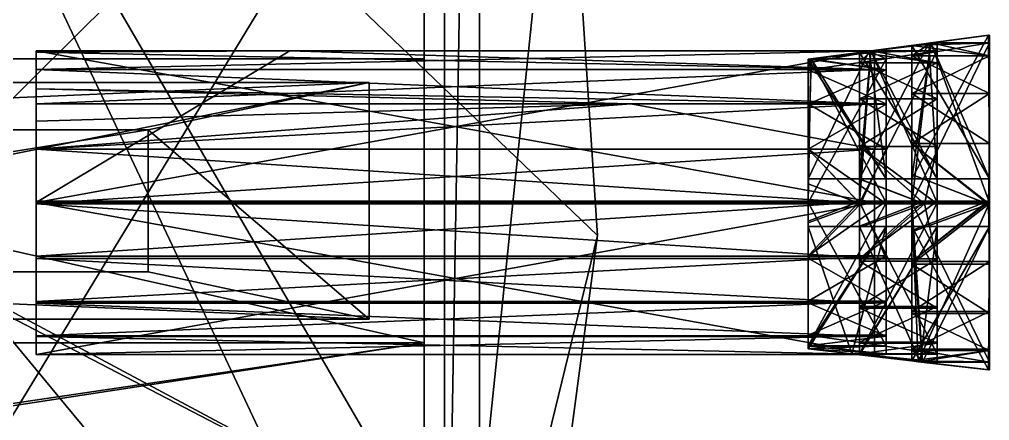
# Model space of a CAD drawing. Extents: x -240 to 248, y -440 to 383.
# Drawn here: x 82.2 to 248, y -70.6 to -2 of the extents above; entities that cross this region are included whole.
import ezdxf

# ---------------------------------------------------------------- set-up
doc = ezdxf.new("R2010")
doc.units = 0

msp = doc.modelspace()

# ---------------------------------------------------------------- meshes
at = {"layer": 'OBJECT015', "color": 50}
mesh = msp.add_polyface(dxfattribs=at)
corners = [(46.893066, -146.277588, 21.938965), (-82.489746, -146.277588, 21.938965), (-140.149902, -88.225952, 21.938965), (-140.149902, 31.658203, 21.938965), (-82.489746, 89.71167, 21.938965), (46.893066, 89.71167, 21.938965), (154.829834, 89.71167, -10.34082), (-40.299805, 89.71167, -10.34082), (-40.299805, -146.277588, -10.34082), (154.829834, -146.277588, -10.34082), (-140.149902, 31.658203, 10.12207), (-140.149902, -88.225952, 10.12207), (158.950195, 89.71167, -8.410645), (158.950195, 89.71167, 10.456543), (-82.489746, 89.71167, -1.694336), (-82.489746, -146.277588, -1.694336), (157.994141, -146.277588, 10.554688), (157.994141, -146.277588, -8.858398), (175.084717, 49.896973, 8.803223), (180.964355, -38.902466, 8.201172), (169.948242, -122.088745, 9.32959), (175.084473, 49.897583, -0.852539), (169.948242, -122.088745, -3.258789), (180.964355, -38.902466, 1.901367)]
mesh.append_faces([[corners[k] for k in face] for face in [(1, 5, 0), (7, 9, 6), (3, 11, 10), (6, 14, 7), (8, 17, 9), (2, 15, 11), (4, 10, 14), (11, 14, 10), (5, 16, 0), (18, 12, 21), (16, 22, 17), (20, 23, 22), (19, 21, 23), (9, 12, 6)]], dxfattribs={"vtx0": -1})
mesh.append_faces([[corners[k] for k in face] for face in [(1, 3, 4), (1, 4, 5), (6, 13, 5), (6, 5, 4), (6, 4, 14), (8, 1, 0), (8, 0, 16), (8, 16, 17), (11, 8, 7), (11, 7, 14), (5, 18, 19), (5, 19, 20), (5, 20, 16), (9, 22, 23), (9, 23, 21), (9, 21, 12)]], dxfattribs={"vtx0": -1, "vtx2": -1})
mesh.append_faces([[corners[k] for k in face] for face in [(1, 2, 3), (7, 8, 9), (3, 2, 11), (6, 12, 13), (8, 15, 1), (2, 1, 15), (4, 3, 10), (11, 15, 8), (5, 13, 18), (18, 13, 12), (16, 20, 22), (20, 19, 23), (19, 18, 21), (9, 17, 22)]], dxfattribs={"vtx2": -1})
at = {"layer": 'OBJECT023', "color": 50}
mesh = msp.add_polyface(dxfattribs=at)
corners = [(44.451904, 61.702515, 44.996094), (160.806641, 61.702515, 44.996094), (160.806641, -129.758301, 44.996094), (44.451904, -129.758301, 44.996094), (-34.16626, 63.752686, -3.423828), (-34.16626, -129.758301, -3.423828), (160.806641, -129.758301, -3.423828), (160.806641, 63.752686, -3.423828), (-34.166992, 63.752686, 21.938965), (-34.166992, -129.758301, 21.938965), (160.806641, 63.752686, 44.575684), (43.02002, 63.752686, 44.575684)]
mesh.append_faces([[corners[k] for k in face] for face in [(1, 3, 0), (5, 7, 4), (4, 9, 5), (6, 10, 7), (5, 2, 6), (0, 10, 1), (8, 3, 9), (7, 8, 4)]], dxfattribs={"vtx0": -1})
mesh.append_faces([[corners[k] for k in face] for face in [(6, 1, 10), (5, 3, 2), (8, 0, 3), (7, 11, 8)]], dxfattribs={"vtx0": -1, "vtx2": -1})
mesh.append_faces([[corners[k] for k in face] for face in [(1, 2, 3), (5, 6, 7), (4, 8, 9), (6, 2, 1), (5, 9, 3), (0, 11, 10), (8, 11, 0), (7, 10, 11)]], dxfattribs={"vtx2": -1})
at = {"layer": 'OBJECT024', "color": 50}
mesh = msp.add_polyface(dxfattribs=at)
corners = [(151.373291, -8.729492, 86.497559), (151.373291, -57.276001, 86.497559), (-65.61377, -57.276001, 86.497559), (-65.61377, -8.729492, 86.497559), (-60.191162, -89.640137, 3.493164), (151.373291, -89.640137, 3.493164), (151.373291, 23.634644, 3.493164), (-60.19043, 23.634644, 3.493164), (-65.61377, 23.279175, 3.493164), (-65.61377, -89.28479, 3.493164), (151.372559, -89.640137, 21.938965), (151.372559, 23.634644, 21.938965), (-60.19043, 23.634644, 21.938965), (-60.191162, -89.640137, 21.938965), (-65.61377, 23.279175, 22.647949), (-65.61377, -89.28479, 22.647949)]
mesh.append_faces([[corners[k] for k in face] for face in [(1, 3, 0), (5, 9, 4), (5, 11, 6), (6, 12, 7), (4, 10, 5), (7, 14, 8), (9, 13, 4), (8, 15, 9), (1, 15, 2), (11, 14, 12)]], dxfattribs={"vtx0": -1})
mesh.append_faces([[corners[k] for k in face] for face in [(5, 7, 8), (5, 8, 9), (5, 1, 0), (5, 0, 11), (8, 3, 2), (8, 2, 15), (1, 13, 15), (11, 3, 14)]], dxfattribs={"vtx0": -1, "vtx2": -1})
mesh.append_faces([[corners[k] for k in face] for face in [(1, 2, 3), (5, 6, 7), (5, 10, 1), (6, 11, 12), (4, 13, 10), (7, 12, 14), (9, 15, 13), (8, 14, 3), (1, 10, 13), (11, 0, 3)]], dxfattribs={"vtx2": -1})
at = {"layer": 'OBJECT038', "color": 50}
mesh = msp.add_polyface(dxfattribs=at)
corners = [(-46.745361, -20.866089, 93.415039), (104.20166, -20.866089, 93.415039), (104.20166, -45.139282, 93.415039), (-46.745361, -45.139282, 93.415039), (-59.323975, -12.775391, 79.581055), (-59.323975, -53.230347, 79.581055), (141.938477, -53.230347, 79.581055), (141.938477, -12.775391, 79.581055), (-59.324463, -12.775391, 86.497559), (-59.324463, -53.230347, 86.497559), (141.938477, -53.230347, 86.497559), (141.938477, -12.775391, 86.497559)]
mesh.append_faces([[corners[k] for k in face] for face in [(1, 3, 0), (5, 7, 4), (4, 9, 5), (6, 11, 7), (7, 8, 4), (5, 10, 6), (0, 11, 1), (3, 10, 9), (8, 3, 9), (1, 10, 2)]], dxfattribs={"vtx0": -1})
mesh.append_faces([[corners[k] for k in face] for face in [(1, 2, 3), (5, 6, 7), (4, 8, 9), (6, 10, 11), (7, 11, 8), (5, 9, 10), (0, 8, 11), (3, 2, 10), (8, 0, 3), (1, 11, 10)]], dxfattribs={"vtx2": -1})
at = {"layer": 'OBJECT065', "color": 50}
mesh = msp.add_polyface(dxfattribs=at)
corners = [(230.313477, -50.158203, 46.518066), (217.002197, -50.158203, 46.518066), (217.002197, -42.418091, 52.356934), (230.313477, -42.418091, 52.356934), (230.313477, -55.998535, 38.688477), (217.002197, -55.998535, 38.688477), (217.002197, -36.496582, 54.320801), (225.899902, -33.073364, 55.456055), (230.313477, -33.073364, 55.456055), (217.002197, -57.861694, 33.123535), (230.313477, -57.861694, 33.123535), (230.313477, -33.262329, 33.123535), (217.002197, -33.082886, 54.320801), (217.002197, -33.262329, 33.123535)]
mesh.append_faces([[corners[k] for k in face] for face in [(6, 12, 7)]])
mesh.append_faces([[corners[k] for k in face] for face in [(1, 3, 0), (5, 0, 4), (2, 8, 3), (5, 10, 9), (8, 13, 11), (4, 11, 10), (12, 9, 13), (13, 10, 11)]], dxfattribs={"vtx0": -1})
mesh.append_faces([[corners[k] for k in face] for face in [(2, 7, 8), (8, 12, 13), (4, 3, 8), (4, 8, 11), (12, 2, 1), (12, 1, 5), (12, 5, 9)]], dxfattribs={"vtx0": -1, "vtx2": -1})
mesh.append_faces([[corners[k] for k in face] for face in [(1, 2, 3), (5, 1, 0), (2, 6, 7), (5, 4, 10), (8, 7, 12), (4, 0, 3), (12, 6, 2), (13, 9, 10)]], dxfattribs={"vtx2": -1})
at = {"layer": 'OBJECT066', "color": 50}
mesh = msp.add_polyface(dxfattribs=at)
corners = [(230.313477, -57.862183, 33.123535), (230.313477, -59.186401, 29.166992), (224.477539, -59.186401, 29.166992), (217.002197, -58.313599, 31.774902), (217.002197, -57.862183, 33.123535), (217.002197, -37.385254, 28.966309), (217.002197, -58.313599, 29.15918), (230.313477, -37.385254, 28.966309), (230.312988, -37.385254, 33.123535), (217.002197, -37.385254, 33.123535)]
mesh.append_faces([[corners[k] for k in face] for face in [(2, 6, 3)]])
mesh.append_faces([[corners[k] for k in face] for face in [(1, 4, 0), (6, 7, 5), (1, 8, 7), (3, 9, 4), (4, 8, 0), (7, 9, 5)]], dxfattribs={"vtx0": -1})
mesh.append_faces([[corners[k] for k in face] for face in [(1, 3, 4), (6, 1, 7), (3, 5, 9)]], dxfattribs={"vtx0": -1, "vtx2": -1})
mesh.append_faces([[corners[k] for k in face] for face in [(1, 2, 3), (6, 2, 1), (1, 0, 8), (3, 6, 5), (4, 9, 8), (7, 8, 9)]], dxfattribs={"vtx2": -1})
at = {"layer": 'OBJECT067', "color": 50}
mesh = msp.add_polyface(dxfattribs=at)
corners = [(239.066406, -59.228149, 33.123535), (239.066406, -60.548828, 29.179199), (236.148926, -60.548828, 29.179199), (225.755371, -59.335327, 32.803223), (225.755371, -59.228149, 33.123535), (225.755371, -37.385254, 28.96582), (225.755371, -59.335327, 29.168457), (239.066406, -37.385254, 28.966309), (239.066406, -37.385254, 33.123535), (225.755371, -37.385254, 33.123535)]
mesh.append_faces([[corners[k] for k in face] for face in [(2, 6, 3)]])
mesh.append_faces([[corners[k] for k in face] for face in [(1, 4, 0), (6, 7, 5), (1, 8, 7), (3, 9, 4), (4, 8, 0), (7, 9, 5)]], dxfattribs={"vtx0": -1})
mesh.append_faces([[corners[k] for k in face] for face in [(1, 3, 4), (6, 1, 7), (3, 5, 9)]], dxfattribs={"vtx0": -1, "vtx2": -1})
mesh.append_faces([[corners[k] for k in face] for face in [(1, 2, 3), (6, 2, 1), (1, 0, 8), (3, 6, 5), (4, 9, 8), (7, 8, 9)]], dxfattribs={"vtx2": -1})
at = {"layer": 'OBJECT068', "color": 50}
mesh = msp.add_polyface(dxfattribs=at)
corners = [(239.066406, -51.042603, 47.446289), (225.755371, -51.042603, 47.446289), (225.755371, -42.89917, 53.589355), (239.066406, -42.89917, 53.589355), (239.066406, -57.195068, 39.198242), (225.755371, -57.195068, 39.198242), (225.755371, -37.327759, 55.437988), (236.846436, -33.061523, 56.853027), (239.066406, -33.061523, 56.853027), (225.755371, -59.22876, 33.123535), (239.066406, -59.22876, 33.123535), (239.066406, -33.262329, 33.123535), (225.755371, -33.073364, 55.437988), (225.755371, -33.262329, 33.123535)]
mesh.append_faces([[corners[k] for k in face] for face in [(6, 12, 7)]])
mesh.append_faces([[corners[k] for k in face] for face in [(1, 3, 0), (5, 0, 4), (2, 8, 3), (5, 10, 9), (8, 13, 11), (4, 11, 10), (12, 9, 13), (13, 10, 11)]], dxfattribs={"vtx0": -1})
mesh.append_faces([[corners[k] for k in face] for face in [(2, 7, 8), (8, 12, 13), (4, 3, 8), (4, 8, 11), (12, 2, 1), (12, 1, 5), (12, 5, 9)]], dxfattribs={"vtx0": -1, "vtx2": -1})
mesh.append_faces([[corners[k] for k in face] for face in [(1, 2, 3), (5, 1, 0), (2, 6, 7), (5, 4, 10), (8, 7, 12), (4, 0, 3), (12, 6, 2), (13, 9, 10)]], dxfattribs={"vtx2": -1})
at = {"layer": 'OBJECT069', "color": 50}
mesh = msp.add_polyface(dxfattribs=at)
corners = [(248, -51.928223, 48.373047), (234.689697, -51.928223, 48.373047), (234.689697, -43.380981, 54.821289), (248, -43.380981, 54.821289), (248, -58.38562, 39.716309), (234.689697, -58.38562, 39.716309), (234.689697, -38.085815, 56.577637), (247.781494, -33.049683, 58.248047), (248, -33.049683, 58.248047), (234.689697, -60.378418, 33.767578), (248, -60.594116, 33.123535), (236.536621, -60.594116, 33.123535), (248, -33.262329, 33.123535), (234.689697, -33.063721, 56.577637), (234.689697, -33.262329, 33.123535), (234.689697, -60.378418, 33.123535)]
mesh.append_faces([[corners[k] for k in face] for face in [(9, 11, 15), (6, 13, 7)]])
mesh.append_faces([[corners[k] for k in face] for face in [(1, 3, 0), (5, 0, 4), (2, 8, 3), (5, 11, 9), (8, 14, 12), (4, 12, 10), (13, 15, 14), (14, 10, 12)]], dxfattribs={"vtx0": -1})
mesh.append_faces([[corners[k] for k in face] for face in [(2, 7, 8), (5, 10, 11), (8, 13, 14), (4, 3, 8), (4, 8, 12), (13, 2, 1), (13, 1, 5), (13, 5, 9), (13, 9, 15), (14, 11, 10)]], dxfattribs={"vtx0": -1, "vtx2": -1})
mesh.append_faces([[corners[k] for k in face] for face in [(1, 2, 3), (5, 1, 0), (2, 6, 7), (5, 4, 10), (8, 7, 13), (4, 0, 3), (13, 6, 2), (14, 15, 11)]], dxfattribs={"vtx2": -1})
at = {"layer": 'OBJECT070', "color": 50}
mesh = msp.add_polyface(dxfattribs=at)
corners = [(248, -60.59436, 33.123535), (248, -61.911377, 29.191895), (247.822754, -61.911377, 29.191895), (236.54126, -60.59436, 33.123535), (234.689697, -37.385254, 28.965332), (234.689697, -60.378052, 29.177734), (248, -37.385254, 28.965332), (248, -37.385254, 33.123535), (234.689697, -60.378174, 33.123535), (234.689697, -37.385254, 33.123535)]
mesh.append_faces([[corners[k] for k in face] for face in [(1, 3, 0), (5, 6, 4), (1, 7, 6), (5, 9, 8), (2, 8, 3), (3, 7, 0), (6, 9, 4)]], dxfattribs={"vtx0": -1})
mesh.append_faces([[corners[k] for k in face] for face in [(5, 1, 6), (3, 9, 7)]], dxfattribs={"vtx0": -1, "vtx2": -1})
mesh.append_faces([[corners[k] for k in face] for face in [(1, 2, 3), (5, 2, 1), (1, 0, 7), (5, 4, 9), (2, 5, 8), (3, 8, 9), (6, 7, 9)]], dxfattribs={"vtx2": -1})
at = {"layer": 'OBJECT071', "color": 50}
mesh = msp.add_polyface(dxfattribs=at)
corners = [(237.957275, -6.000366, 33.123535), (247.816406, -4.68396, 29.196777), (248, -4.68396, 29.196777), (248, -6.000366, 33.123535), (234.689697, -6.437134, 29.180176), (234.689697, -29.210083, 28.970703), (248, -29.210083, 28.970703), (248, -29.210083, 33.123535), (234.689697, -6.436523, 33.123535), (234.689697, -29.210083, 33.123535)]
mesh.append_faces([[corners[k] for k in face] for face in [(1, 3, 0), (1, 6, 2), (2, 7, 3), (4, 9, 5), (1, 8, 4), (8, 7, 9), (5, 7, 6)]], dxfattribs={"vtx0": -1})
mesh.append_faces([[corners[k] for k in face] for face in [(1, 5, 6), (8, 3, 7)]], dxfattribs={"vtx0": -1, "vtx2": -1})
mesh.append_faces([[corners[k] for k in face] for face in [(1, 2, 3), (1, 4, 5), (2, 6, 7), (4, 8, 9), (1, 0, 8), (8, 0, 3), (5, 9, 7)]], dxfattribs={"vtx2": -1})
at = {"layer": 'OBJECT072', "color": 50}
mesh = msp.add_polyface(dxfattribs=at)
corners = [(248, -23.206665, 54.821777), (234.689697, -23.206665, 54.821777), (234.689697, -14.660278, 48.374512), (248, -14.660278, 48.374512), (234.689697, -8.212158, 39.727051), (248, -8.212158, 39.727051), (248, -33.545776, 58.253418), (247.819092, -33.545776, 58.253418), (234.689697, -28.497803, 56.577637), (248, -5.999756, 33.123535), (234.689697, -6.436523, 34.427246), (237.960938, -5.999756, 33.123535), (234.689697, -33.333252, 33.123535), (234.689697, -33.531616, 56.577637), (248, -33.333252, 33.123535), (234.689697, -6.436523, 33.123535)]
mesh.append_faces([[corners[k] for k in face] for face in [(10, 15, 11), (7, 13, 8)]])
mesh.append_faces([[corners[k] for k in face] for face in [(1, 3, 0), (5, 2, 4), (7, 0, 6), (5, 11, 9), (13, 14, 12), (6, 9, 14), (4, 15, 10), (11, 14, 9)]], dxfattribs={"vtx0": -1})
mesh.append_faces([[corners[k] for k in face] for face in [(7, 1, 0), (5, 10, 11), (13, 6, 14), (6, 3, 5), (6, 5, 9), (4, 1, 8), (4, 8, 13), (4, 13, 12), (4, 12, 15), (11, 12, 14)]], dxfattribs={"vtx0": -1, "vtx2": -1})
mesh.append_faces([[corners[k] for k in face] for face in [(1, 2, 3), (5, 3, 2), (7, 8, 1), (5, 4, 10), (13, 7, 6), (6, 0, 3), (4, 2, 1), (11, 15, 12)]], dxfattribs={"vtx2": -1})
at = {"layer": 'OBJECT073', "color": 50}
mesh = msp.add_polyface(dxfattribs=at)
corners = [(227.716309, -7.366577, 33.123535), (237.608887, -6.046387, 29.183594), (239.066406, -6.046387, 29.183594), (239.066406, -7.366577, 33.123535), (225.755371, -7.627197, 29.169434), (225.755371, -29.210083, 28.972656), (239.066406, -29.210083, 28.972656), (239.066406, -29.210083, 33.123535), (225.755371, -7.628052, 33.123535), (225.755371, -29.210083, 33.123535)]
mesh.append_faces([[corners[k] for k in face] for face in [(1, 3, 0), (1, 6, 2), (2, 7, 3), (4, 9, 5), (1, 8, 4), (8, 7, 9), (5, 7, 6)]], dxfattribs={"vtx0": -1})
mesh.append_faces([[corners[k] for k in face] for face in [(1, 5, 6), (8, 3, 7)]], dxfattribs={"vtx0": -1, "vtx2": -1})
mesh.append_faces([[corners[k] for k in face] for face in [(1, 2, 3), (1, 4, 5), (2, 6, 7), (4, 8, 9), (1, 0, 8), (8, 0, 3), (5, 9, 7)]], dxfattribs={"vtx2": -1})
at = {"layer": 'OBJECT074', "color": 50}
mesh = msp.add_polyface(dxfattribs=at)
corners = [(239.066406, -23.693726, 53.59375), (225.755371, -23.693726, 53.59375), (225.755371, -15.551147, 47.45166), (239.066406, -15.551147, 47.45166), (225.755371, -9.40686, 39.210449), (239.066406, -9.40686, 39.210449), (239.066406, -33.534058, 56.856934), (236.876221, -33.534058, 56.856934), (225.755371, -29.254761, 55.437988), (239.066406, -7.366211, 33.123535), (225.755371, -7.628418, 33.905273), (227.718506, -7.366455, 33.123535), (225.755371, -33.333252, 33.123535), (225.755371, -33.521851, 55.437988), (239.066406, -33.333252, 33.123535), (225.755371, -7.628418, 33.123535)]
mesh.append_faces([[corners[k] for k in face] for face in [(10, 15, 11), (7, 13, 8)]])
mesh.append_faces([[corners[k] for k in face] for face in [(1, 3, 0), (5, 2, 4), (7, 0, 6), (5, 11, 9), (13, 14, 12), (6, 9, 14), (4, 15, 10), (11, 14, 9)]], dxfattribs={"vtx0": -1})
mesh.append_faces([[corners[k] for k in face] for face in [(7, 1, 0), (5, 10, 11), (13, 6, 14), (6, 3, 5), (6, 5, 9), (4, 1, 8), (4, 8, 13), (4, 13, 12), (4, 12, 15), (11, 12, 14)]], dxfattribs={"vtx0": -1, "vtx2": -1})
mesh.append_faces([[corners[k] for k in face] for face in [(1, 2, 3), (5, 3, 2), (7, 8, 1), (5, 4, 10), (13, 7, 6), (6, 0, 3), (4, 2, 1), (11, 15, 12)]], dxfattribs={"vtx2": -1})
at = {"layer": 'OBJECT075', "color": 50}
mesh = msp.add_polyface(dxfattribs=at)
corners = [(230.313477, -24.170166, 52.356934), (217.002197, -24.170166, 52.356934), (217.002197, -16.438599, 46.524902), (230.313477, -16.438599, 46.524902), (217.002197, -10.602783, 38.69873), (230.313477, -10.602783, 38.69873), (230.313477, -33.522217, 55.461426), (225.938477, -33.522217, 55.461426), (217.002197, -30.086792, 54.321289), (230.313477, -8.734009, 33.123535), (217.002197, -8.796143, 33.309082), (217.468018, -8.734009, 33.123535), (217.002197, -33.333252, 33.123535), (217.002197, -33.512573, 54.321289), (230.313477, -33.333252, 33.123535), (217.002197, -8.796143, 33.123535)]
mesh.append_faces([[corners[k] for k in face] for face in [(10, 15, 11), (7, 13, 8)]])
mesh.append_faces([[corners[k] for k in face] for face in [(1, 3, 0), (5, 2, 4), (7, 0, 6), (5, 11, 9), (13, 14, 12), (6, 9, 14), (4, 15, 10), (11, 14, 9)]], dxfattribs={"vtx0": -1})
mesh.append_faces([[corners[k] for k in face] for face in [(7, 1, 0), (5, 10, 11), (13, 6, 14), (6, 3, 5), (6, 5, 9), (4, 1, 8), (4, 8, 13), (4, 13, 12), (4, 12, 15), (11, 12, 14)]], dxfattribs={"vtx0": -1, "vtx2": -1})
mesh.append_faces([[corners[k] for k in face] for face in [(1, 2, 3), (5, 3, 2), (7, 8, 1), (5, 4, 10), (13, 7, 6), (6, 0, 3), (4, 2, 1), (11, 15, 12)]], dxfattribs={"vtx2": -1})
at = {"layer": 'OBJECT076', "color": 50}
mesh = msp.add_polyface(dxfattribs=at)
corners = [(217.468018, -8.734009, 33.123535), (227.390869, -7.40918, 29.171387), (230.313477, -7.40918, 29.171387), (230.313477, -8.734009, 33.123535), (217.002197, -8.795166, 29.158691), (217.002197, -29.210083, 28.972168), (230.313477, -29.210083, 28.972168), (230.312988, -29.210083, 33.123535), (217.002197, -8.796143, 33.123535), (217.002197, -29.210083, 33.123535)]
mesh.append_faces([[corners[k] for k in face] for face in [(1, 3, 0), (1, 6, 2), (2, 7, 3), (4, 9, 5), (1, 8, 4), (8, 7, 9), (5, 7, 6)]], dxfattribs={"vtx0": -1})
mesh.append_faces([[corners[k] for k in face] for face in [(1, 5, 6), (8, 3, 7)]], dxfattribs={"vtx0": -1, "vtx2": -1})
mesh.append_faces([[corners[k] for k in face] for face in [(1, 2, 3), (1, 4, 5), (2, 6, 7), (4, 8, 9), (1, 0, 8), (8, 0, 3), (5, 9, 7)]], dxfattribs={"vtx2": -1})
at = {"layer": 'OBJECT077', "color": 50}
mesh = msp.add_polyface(dxfattribs=at)
corners = [(248, -5.999512, 27.226074), (248, -4.68396, 31.113281), (247.822754, -4.68396, 31.113281), (237.962891, -5.999512, 27.226074), (234.689697, -29.210083, 31.340332), (234.689697, -6.436279, 31.129395), (248, -29.210083, 31.340332), (248, -29.210083, 27.226074), (234.689697, -29.210083, 27.226074), (234.689697, -6.436279, 27.226074)]
mesh.append_faces([[corners[k] for k in face] for face in [(1, 3, 0), (5, 6, 4), (0, 6, 1), (9, 4, 8), (2, 9, 3), (3, 7, 0), (4, 7, 8)]], dxfattribs={"vtx0": -1})
mesh.append_faces([[corners[k] for k in face] for face in [(5, 1, 6), (3, 8, 7)]], dxfattribs={"vtx0": -1, "vtx2": -1})
mesh.append_faces([[corners[k] for k in face] for face in [(1, 2, 3), (5, 2, 1), (0, 7, 6), (9, 5, 4), (2, 5, 9), (3, 9, 8), (4, 6, 7)]], dxfattribs={"vtx2": -1})
at = {"layer": 'OBJECT078', "color": 50}
mesh = msp.add_polyface(dxfattribs=at)
corners = [(239.066406, -7.36731, 27.226074), (239.066406, -6.046753, 31.125488), (237.608887, -6.046753, 31.125488), (227.709717, -7.36731, 27.226074), (225.755371, -29.210083, 31.339844), (225.755371, -7.628052, 31.140137), (239.066406, -29.210083, 31.339844), (239.066406, -29.210083, 27.226074), (225.755371, -29.210083, 27.226074), (225.755371, -7.62793, 27.226074)]
mesh.append_faces([[corners[k] for k in face] for face in [(1, 3, 0), (5, 6, 4), (0, 6, 1), (9, 4, 8), (2, 9, 3), (3, 7, 0), (4, 7, 8)]], dxfattribs={"vtx0": -1})
mesh.append_faces([[corners[k] for k in face] for face in [(5, 1, 6), (3, 8, 7)]], dxfattribs={"vtx0": -1, "vtx2": -1})
mesh.append_faces([[corners[k] for k in face] for face in [(1, 2, 3), (5, 2, 1), (0, 7, 6), (9, 5, 4), (2, 5, 9), (3, 9, 8), (4, 6, 7)]], dxfattribs={"vtx2": -1})
at = {"layer": 'OBJECT079', "color": 50}
mesh = msp.add_polyface(dxfattribs=at)
corners = [(230.313477, -8.733276, 27.226074), (230.313477, -7.408813, 31.138184), (227.401855, -7.408813, 31.138184), (217.475342, -8.733276, 27.226074), (217.002197, -29.210083, 31.339844), (217.002197, -8.796509, 31.150879), (230.313477, -29.210083, 31.339844), (230.312988, -29.210083, 27.226074), (217.002197, -29.210083, 27.226074), (217.002197, -8.796509, 27.226074)]
mesh.append_faces([[corners[k] for k in face] for face in [(1, 3, 0), (5, 6, 4), (0, 6, 1), (9, 4, 8), (2, 9, 3), (3, 7, 0), (4, 7, 8)]], dxfattribs={"vtx0": -1})
mesh.append_faces([[corners[k] for k in face] for face in [(5, 1, 6), (3, 8, 7)]], dxfattribs={"vtx0": -1, "vtx2": -1})
mesh.append_faces([[corners[k] for k in face] for face in [(1, 2, 3), (5, 2, 1), (0, 7, 6), (9, 5, 4), (2, 5, 9), (3, 9, 8), (4, 6, 7)]], dxfattribs={"vtx2": -1})
at = {"layer": 'OBJECT080', "color": 50}
mesh = msp.add_polyface(dxfattribs=at)
corners = [(230.313477, -16.437744, 13.963379), (217.002197, -16.437744, 13.963379), (217.002197, -24.176758, 8.179199), (230.313477, -24.176758, 8.179199), (230.313477, -10.59668, 21.723145), (217.002197, -10.59668, 21.723145), (217.002197, -30.105347, 6.234863), (225.872559, -33.522217, 5.11377), (230.313477, -33.522217, 5.11377), (217.002197, -8.796509, 27.041016), (230.313477, -8.734009, 27.226074), (217.47168, -8.734009, 27.226074), (230.313477, -33.33606, 27.226074), (217.002197, -33.512817, 6.234863), (217.002197, -33.33606, 27.226074), (217.002197, -8.796509, 27.226074)]
mesh.append_faces([[corners[k] for k in face] for face in [(9, 11, 15), (6, 13, 7)]])
mesh.append_faces([[corners[k] for k in face] for face in [(1, 3, 0), (0, 5, 1), (2, 8, 3), (5, 11, 9), (8, 14, 12), (4, 12, 10), (13, 15, 14), (14, 10, 12)]], dxfattribs={"vtx0": -1})
mesh.append_faces([[corners[k] for k in face] for face in [(2, 7, 8), (5, 10, 11), (8, 13, 14), (4, 3, 8), (4, 8, 12), (13, 2, 1), (13, 1, 5), (13, 5, 9), (13, 9, 15), (14, 11, 10)]], dxfattribs={"vtx0": -1, "vtx2": -1})
mesh.append_faces([[corners[k] for k in face] for face in [(1, 2, 3), (0, 4, 5), (2, 6, 7), (5, 4, 10), (8, 7, 13), (4, 0, 3), (13, 6, 2), (14, 15, 11)]], dxfattribs={"vtx2": -1})
at = {"layer": 'OBJECT081', "color": 50}
mesh = msp.add_polyface(dxfattribs=at)
corners = [(239.066406, -15.550293, 13.046387), (225.755371, -15.550293, 13.046387), (225.755371, -23.69397, 6.959473), (239.066406, -23.69397, 6.959473), (239.066406, -9.403931, 21.212402), (225.755371, -9.403931, 21.212402), (225.755371, -29.276001, 5.128418), (236.810791, -33.534058, 3.731445), (239.066406, -33.534058, 3.731445), (225.755371, -7.628418, 26.455566), (239.066406, -7.367432, 27.226074), (227.711182, -7.367432, 27.226074), (239.066406, -33.335327, 27.226074), (225.755371, -33.522217, 5.128418), (225.755371, -33.335327, 27.226074), (225.755371, -7.628418, 27.226074)]
mesh.append_faces([[corners[k] for k in face] for face in [(9, 11, 15), (6, 13, 7)]])
mesh.append_faces([[corners[k] for k in face] for face in [(1, 3, 0), (0, 5, 1), (2, 8, 3), (5, 11, 9), (8, 14, 12), (4, 12, 10), (13, 15, 14), (14, 10, 12)]], dxfattribs={"vtx0": -1})
mesh.append_faces([[corners[k] for k in face] for face in [(2, 7, 8), (5, 10, 11), (8, 13, 14), (4, 3, 8), (4, 8, 12), (13, 2, 1), (13, 1, 5), (13, 5, 9), (13, 9, 15), (14, 11, 10)]], dxfattribs={"vtx0": -1, "vtx2": -1})
mesh.append_faces([[corners[k] for k in face] for face in [(1, 2, 3), (0, 4, 5), (2, 6, 7), (5, 4, 10), (8, 7, 13), (4, 0, 3), (13, 6, 2), (14, 15, 11)]], dxfattribs={"vtx2": -1})
at = {"layer": 'OBJECT082', "color": 50}
mesh = msp.add_polyface(dxfattribs=at)
corners = [(248, -14.66272, 12.130859), (234.689697, -14.66272, 12.130859), (234.689697, -23.215454, 5.737793), (248, -23.215454, 5.737793), (248, -8.206665, 20.706543), (234.689697, -8.206665, 20.706543), (234.689697, -28.513672, 3.999512), (247.753662, -33.545776, 2.348633), (248, -33.545776, 2.348633), (234.689697, -6.436279, 25.936035), (248, -5.999512, 27.226074), (237.963135, -5.999512, 27.226074), (248, -33.336792, 27.226074), (234.689697, -33.531982, 3.999512), (234.689697, -33.336792, 27.226074), (234.689697, -6.436279, 27.226074)]
mesh.append_faces([[corners[k] for k in face] for face in [(9, 11, 15), (6, 13, 7)]])
mesh.append_faces([[corners[k] for k in face] for face in [(1, 3, 0), (0, 5, 1), (2, 8, 3), (5, 11, 9), (8, 14, 12), (4, 12, 10), (13, 15, 14), (14, 10, 12)]], dxfattribs={"vtx0": -1})
mesh.append_faces([[corners[k] for k in face] for face in [(2, 7, 8), (5, 10, 11), (8, 13, 14), (4, 3, 8), (4, 8, 12), (13, 2, 1), (13, 1, 5), (13, 5, 9), (13, 9, 15), (14, 11, 10)]], dxfattribs={"vtx0": -1, "vtx2": -1})
mesh.append_faces([[corners[k] for k in face] for face in [(1, 2, 3), (0, 4, 5), (2, 6, 7), (5, 4, 10), (8, 7, 13), (4, 0, 3), (13, 6, 2), (14, 15, 11)]], dxfattribs={"vtx2": -1})
at = {"layer": 'OBJECT083', "color": 50}
mesh = msp.add_polyface(dxfattribs=at)
corners = [(235.788818, -60.50647, 27.226074), (247.817871, -61.911377, 31.628418), (248, -61.911377, 31.628418), (248, -60.50647, 27.226074), (234.689697, -60.378662, 31.614258), (234.689697, -37.385254, 31.406738), (248, -37.385254, 31.406738), (248, -37.385254, 27.226074), (234.689697, -60.378052, 27.226074), (234.689697, -37.385254, 27.226074)]
mesh.append_faces([[corners[k] for k in face] for face in [(1, 3, 0), (1, 6, 2), (2, 7, 3), (4, 9, 5), (0, 4, 1), (8, 7, 9), (6, 9, 7)]], dxfattribs={"vtx0": -1})
mesh.append_faces([[corners[k] for k in face] for face in [(1, 5, 6), (8, 3, 7)]], dxfattribs={"vtx0": -1, "vtx2": -1})
mesh.append_faces([[corners[k] for k in face] for face in [(1, 2, 3), (1, 4, 5), (2, 6, 7), (4, 8, 9), (0, 8, 4), (8, 0, 3), (6, 5, 9)]], dxfattribs={"vtx2": -1})
at = {"layer": 'OBJECT084', "color": 50}
mesh = msp.add_polyface(dxfattribs=at)
corners = [(248, -43.814453, 5.918945), (234.689697, -43.814453, 5.918945), (234.689697, -52.255615, 12.456543), (248, -52.255615, 12.456543), (234.689697, -58.568115, 21.152344), (248, -58.568115, 21.152344), (248, -33.549194, 2.340332), (247.819824, -33.549194, 2.340332), (234.689697, -38.308594, 3.999512), (248, -60.506104, 27.226074), (234.689697, -60.378052, 26.824707), (235.785156, -60.506104, 27.226074), (234.689697, -33.333862, 27.226074), (234.689697, -33.53479, 3.999512), (248, -33.333862, 27.226074), (234.689697, -60.378052, 27.226074)]
mesh.append_faces([[corners[k] for k in face] for face in [(10, 15, 11), (7, 13, 8)]])
mesh.append_faces([[corners[k] for k in face] for face in [(1, 3, 0), (2, 5, 3), (7, 0, 6), (5, 11, 9), (13, 14, 12), (6, 9, 14), (10, 12, 15), (11, 14, 9)]], dxfattribs={"vtx0": -1})
mesh.append_faces([[corners[k] for k in face] for face in [(7, 1, 0), (5, 10, 11), (13, 6, 14), (6, 3, 5), (6, 5, 9), (10, 2, 1), (10, 1, 8), (10, 8, 13), (10, 13, 12), (11, 12, 14)]], dxfattribs={"vtx0": -1, "vtx2": -1})
mesh.append_faces([[corners[k] for k in face] for face in [(1, 2, 3), (2, 4, 5), (7, 8, 1), (5, 4, 10), (13, 7, 6), (6, 0, 3), (10, 4, 2), (11, 15, 12)]], dxfattribs={"vtx2": -1})
at = {"layer": 'OBJECT085', "color": 50}
mesh = msp.add_polyface(dxfattribs=at)
corners = [(239.066406, -43.320435, 7.134766), (225.755371, -43.320435, 7.134766), (225.755371, -51.34729, 13.352051), (239.066406, -51.34729, 13.352051), (225.755371, -57.364502, 21.637207), (239.066406, -57.364502, 21.637207), (239.066406, -33.537354, 3.722656), (236.878662, -33.537354, 3.722656), (225.755371, -37.567627, 5.128418), (239.066406, -59.147827, 27.226074), (225.755371, -59.147827, 27.226074), (225.755371, -33.333862, 27.226074), (225.755371, -33.525146, 5.128418), (239.066406, -33.333862, 27.226074)]
mesh.append_faces([[corners[k] for k in face] for face in [(7, 12, 8)]])
mesh.append_faces([[corners[k] for k in face] for face in [(1, 3, 0), (2, 5, 3), (7, 0, 6), (5, 10, 9), (12, 13, 11), (6, 9, 13), (4, 11, 10), (10, 13, 9)]], dxfattribs={"vtx0": -1})
mesh.append_faces([[corners[k] for k in face] for face in [(7, 1, 0), (12, 6, 13), (6, 3, 5), (6, 5, 9), (4, 1, 8), (4, 8, 12), (4, 12, 11)]], dxfattribs={"vtx0": -1, "vtx2": -1})
mesh.append_faces([[corners[k] for k in face] for face in [(1, 2, 3), (2, 4, 5), (7, 8, 1), (5, 4, 10), (12, 7, 6), (6, 0, 3), (4, 2, 1), (10, 11, 13)]], dxfattribs={"vtx2": -1})
at = {"layer": 'OBJECT086', "color": 50}
mesh = msp.add_polyface(dxfattribs=at)
corners = [(225.755371, -59.148193, 27.226074), (225.755371, -59.335571, 27.813477), (236.151367, -60.549072, 31.615723), (239.066406, -60.549072, 31.615723), (239.066406, -59.148315, 27.226074), (225.755371, -59.335571, 31.60498), (225.755371, -37.385254, 31.406738), (239.066406, -37.385254, 31.406738), (239.066406, -37.385254, 27.226074), (225.755371, -37.385254, 27.226074)]
mesh.append_faces([[corners[k] for k in face] for face in [(1, 5, 2)]])
mesh.append_faces([[corners[k] for k in face] for face in [(1, 4, 0), (2, 7, 3), (3, 8, 4), (0, 5, 1), (0, 8, 9), (7, 9, 8)]], dxfattribs={"vtx0": -1})
mesh.append_faces([[corners[k] for k in face] for face in [(1, 3, 4), (2, 6, 7), (0, 6, 5)]], dxfattribs={"vtx0": -1, "vtx2": -1})
mesh.append_faces([[corners[k] for k in face] for face in [(1, 2, 3), (2, 5, 6), (3, 7, 8), (0, 9, 6), (0, 4, 8), (7, 6, 9)]], dxfattribs={"vtx2": -1})
at = {"layer": 'OBJECT087', "color": 50}
mesh = msp.add_polyface(dxfattribs=at)
corners = [(217.002197, -57.788818, 27.226074), (217.002197, -58.313232, 28.869629), (224.479004, -59.186157, 31.604004), (230.313477, -59.186768, 31.604004), (230.313477, -57.790161, 27.226074), (217.002197, -58.313232, 31.596191), (217.002197, -37.385254, 31.409668), (230.313477, -37.385254, 31.409668), (230.312988, -37.385254, 27.226074), (217.002197, -37.385254, 27.226074)]
mesh.append_faces([[corners[k] for k in face] for face in [(1, 5, 2)]])
mesh.append_faces([[corners[k] for k in face] for face in [(1, 4, 0), (2, 7, 3), (3, 8, 4), (0, 5, 1), (0, 8, 9), (7, 9, 8)]], dxfattribs={"vtx0": -1})
mesh.append_faces([[corners[k] for k in face] for face in [(1, 3, 4), (2, 6, 7), (0, 6, 5)]], dxfattribs={"vtx0": -1, "vtx2": -1})
mesh.append_faces([[corners[k] for k in face] for face in [(1, 2, 3), (2, 5, 6), (3, 7, 8), (0, 9, 6), (0, 4, 8), (7, 6, 9)]], dxfattribs={"vtx2": -1})
at = {"layer": 'OBJECT088', "color": 50}
mesh = msp.add_polyface(dxfattribs=at)
corners = [(230.313477, -42.817383, 8.346191), (217.002197, -42.817383, 8.346191), (217.002197, -50.448975, 14.256836), (230.313477, -50.448975, 14.256836), (217.002197, -56.160889, 22.125), (230.313477, -56.160889, 22.125), (230.313477, -33.525269, 5.105957), (225.932617, -33.525269, 5.105957), (217.002197, -36.761108, 6.234863), (230.313477, -57.789185, 27.226074), (217.002197, -57.789185, 27.226074), (217.002197, -33.33374, 27.226074), (217.002197, -33.515381, 6.234863), (230.313477, -33.33374, 27.226074)]
mesh.append_faces([[corners[k] for k in face] for face in [(7, 12, 8)]])
mesh.append_faces([[corners[k] for k in face] for face in [(1, 3, 0), (2, 5, 3), (7, 0, 6), (5, 10, 9), (12, 13, 11), (6, 9, 13), (4, 11, 10), (10, 13, 9)]], dxfattribs={"vtx0": -1})
mesh.append_faces([[corners[k] for k in face] for face in [(7, 1, 0), (12, 6, 13), (6, 3, 5), (6, 5, 9), (4, 1, 8), (4, 8, 12), (4, 12, 11)]], dxfattribs={"vtx0": -1, "vtx2": -1})
mesh.append_faces([[corners[k] for k in face] for face in [(1, 2, 3), (2, 4, 5), (7, 8, 1), (5, 4, 10), (12, 7, 6), (6, 0, 3), (4, 2, 1), (10, 11, 13)]], dxfattribs={"vtx2": -1})
at = {"layer": 'OBJECT089', "color": 50}
mesh = msp.add_polyface(dxfattribs=at)
corners = [(228.311279, -42.840088, 6.620605), (85.034668, -42.840088, 6.620605), (85.034668, -50.496826, 12.330566), (228.311279, -50.496826, 12.330566), (85.034668, -56.223267, 19.92627), (228.311279, -56.223267, 19.92627), (228.311279, -33.525879, 3.493164), (85.034668, -33.525879, 3.493164), (85.034668, -59.25647, 29.078125), (228.311279, -59.25647, 29.078125), (228.311279, -33.297852, 28.855957), (85.034668, -33.297852, 28.855957)]
mesh.append_faces([[corners[k] for k in face] for face in [(1, 3, 0), (2, 5, 3), (7, 0, 6), (4, 9, 5), (6, 11, 7), (8, 10, 9), (6, 9, 10), (4, 11, 8)]], dxfattribs={"vtx0": -1})
mesh.append_faces([[corners[k] for k in face] for face in [(6, 3, 5), (6, 5, 9), (4, 1, 7), (4, 7, 11)]], dxfattribs={"vtx0": -1, "vtx2": -1})
mesh.append_faces([[corners[k] for k in face] for face in [(1, 2, 3), (2, 4, 5), (7, 1, 0), (4, 8, 9), (6, 10, 11), (8, 11, 10), (6, 0, 3), (4, 2, 1)]], dxfattribs={"vtx2": -1})
at = {"layer": 'OBJECT090', "color": 50}
mesh = msp.add_polyface(dxfattribs=at)
corners = [(228.311279, -50.203979, 45.667969), (85.034668, -50.203979, 45.667969), (85.034668, -42.442383, 51.250977), (228.311279, -42.442383, 51.250977), (228.311279, -56.059082, 38.179688), (85.034668, -56.059082, 38.179688), (85.034668, -33.072754, 54.213867), (228.311279, -33.072754, 54.213867), (228.311279, -59.25647, 29.077637), (85.034668, -59.25647, 29.077637), (85.034668, -33.297852, 28.849121), (228.311279, -33.297852, 28.849121)]
mesh.append_faces([[corners[k] for k in face] for face in [(1, 3, 0), (5, 0, 4), (2, 7, 3), (9, 4, 8), (11, 6, 10), (10, 8, 11), (4, 11, 8), (6, 9, 10)]], dxfattribs={"vtx0": -1})
mesh.append_faces([[corners[k] for k in face] for face in [(4, 3, 7), (4, 7, 11), (6, 1, 5), (6, 5, 9)]], dxfattribs={"vtx0": -1, "vtx2": -1})
mesh.append_faces([[corners[k] for k in face] for face in [(1, 2, 3), (5, 1, 0), (2, 6, 7), (9, 5, 4), (11, 7, 6), (10, 9, 8), (4, 0, 3), (6, 2, 1)]], dxfattribs={"vtx2": -1})
at = {"layer": 'OBJECT091', "color": 50}
mesh = msp.add_polyface(dxfattribs=at)
corners = [(228.311279, -24.153198, 51.254883), (85.034668, -24.153198, 51.254883), (85.034668, -16.390381, 45.671387), (228.311279, -16.390381, 45.671387), (85.034668, -10.536621, 38.184082), (228.311279, -10.536621, 38.184082), (228.311279, -33.522827, 54.218262), (85.034668, -33.522827, 54.218262), (85.034668, -7.338989, 29.081543), (228.311279, -7.338989, 29.081543), (228.311279, -33.297852, 28.855957), (85.034668, -33.297852, 28.855957)]
mesh.append_faces([[corners[k] for k in face] for face in [(1, 3, 0), (5, 2, 4), (7, 0, 6), (9, 4, 8), (11, 6, 10), (8, 10, 9), (6, 9, 10), (4, 11, 8)]], dxfattribs={"vtx0": -1})
mesh.append_faces([[corners[k] for k in face] for face in [(6, 3, 5), (6, 5, 9), (4, 1, 7), (4, 7, 11)]], dxfattribs={"vtx0": -1, "vtx2": -1})
mesh.append_faces([[corners[k] for k in face] for face in [(1, 2, 3), (5, 3, 2), (7, 1, 0), (9, 5, 4), (11, 7, 6), (8, 11, 10), (6, 0, 3), (4, 2, 1)]], dxfattribs={"vtx2": -1})
at = {"layer": 'OBJECT092', "color": 50}
mesh = msp.add_polyface(dxfattribs=at)
corners = [(228.311279, -16.3927, 12.044434), (186.688965, -16.3927, 12.044434), (85.034668, -19.38916, 9.888184), (85.034668, -24.150024, 6.461426), (228.311279, -24.150024, 6.461426), (186.585205, -16.393921, 12.044434), (228.311279, -10.534302, 19.537598), (85.034668, -10.534302, 19.537598), (85.034668, -13.86853, 15.273926), (85.034668, -33.523193, 3.498047), (228.311279, -33.522827, 3.498535), (228.311279, -7.338989, 28.62793), (128.376465, -7.338989, 28.62793), (85.034668, -7.567139, 27.979004), (85.034668, -33.297852, 28.855957), (228.311279, -33.297852, 28.855957), (85.034668, -7.567139, 28.629883)]
mesh.append_faces([[corners[k] for k in face] for face in [(1, 8, 2), (12, 16, 13)]])
mesh.append_faces([[corners[k] for k in face] for face in [(1, 4, 0), (0, 8, 5), (3, 10, 4), (6, 13, 7), (9, 15, 10), (14, 11, 15), (6, 15, 11), (9, 16, 14)]], dxfattribs={"vtx0": -1})
mesh.append_faces([[corners[k] for k in face] for face in [(1, 3, 4), (0, 7, 8), (6, 12, 13), (14, 12, 11), (6, 4, 10), (6, 10, 15), (9, 2, 8), (9, 8, 7), (9, 7, 13), (9, 13, 16)]], dxfattribs={"vtx0": -1, "vtx2": -1})
mesh.append_faces([[corners[k] for k in face] for face in [(1, 2, 3), (0, 6, 7), (3, 9, 10), (6, 11, 12), (9, 14, 15), (14, 16, 12), (6, 0, 4), (9, 3, 2)]], dxfattribs={"vtx2": -1})

doc.saveas('drawing.dxf')
